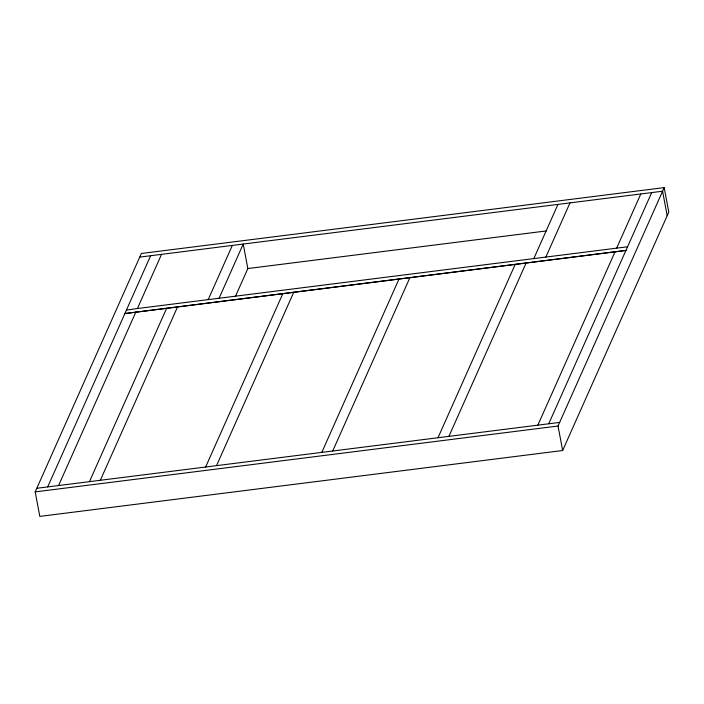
<?xml version="1.0" encoding="UTF-8"?>
<svg xmlns="http://www.w3.org/2000/svg" width="704" height="704" viewBox="0 0 704 704"><rect width="100%" height="100%" fill="white"/><g stroke="black" fill="none" stroke-linecap="round" stroke-linejoin="round"><path stroke-width="1.06" d="M35.2 491.894L141.346 253.484L664.189 187.607L668.8 212.106L562.654 450.516L39.811 516.393L35.2 491.894L558.034 426.026L664.189 187.607M47.705 486.913L150.63 255.719M58.59 485.54L135.793 312.145M126.412 310.13L137.403 308.537L161.524 254.346M89.452 481.65L166.654 308.255M100.346 480.278L177.549 306.882M208.199 299.614L232.329 245.432M219.094 298.241L243.223 244.059L247.834 268.55L235.321 296.648M205.638 467.016L282.841 293.621M216.533 465.643L293.735 292.248M321.825 452.373L399.027 278.978M332.719 451L409.922 277.605M438.011 437.738L515.214 264.343M448.906 436.366L526.108 262.97M533.826 258.588L557.946 204.406M545.864 257.074L569.994 202.884M537.865 425.154L615.058 251.759M616.669 248.151L640.79 193.97M548.75 423.782L651.684 192.597M139.744 257.092L662.578 191.224L667.19 215.714M247.834 268.55L546.225 230.956M137.403 308.537L627.563 246.778M124.898 313.518L625.953 250.386M124.863 313.597L625.918 250.474M36.81 488.286L559.645 422.409M558.034 426.026L562.654 450.516"/></g></svg>
